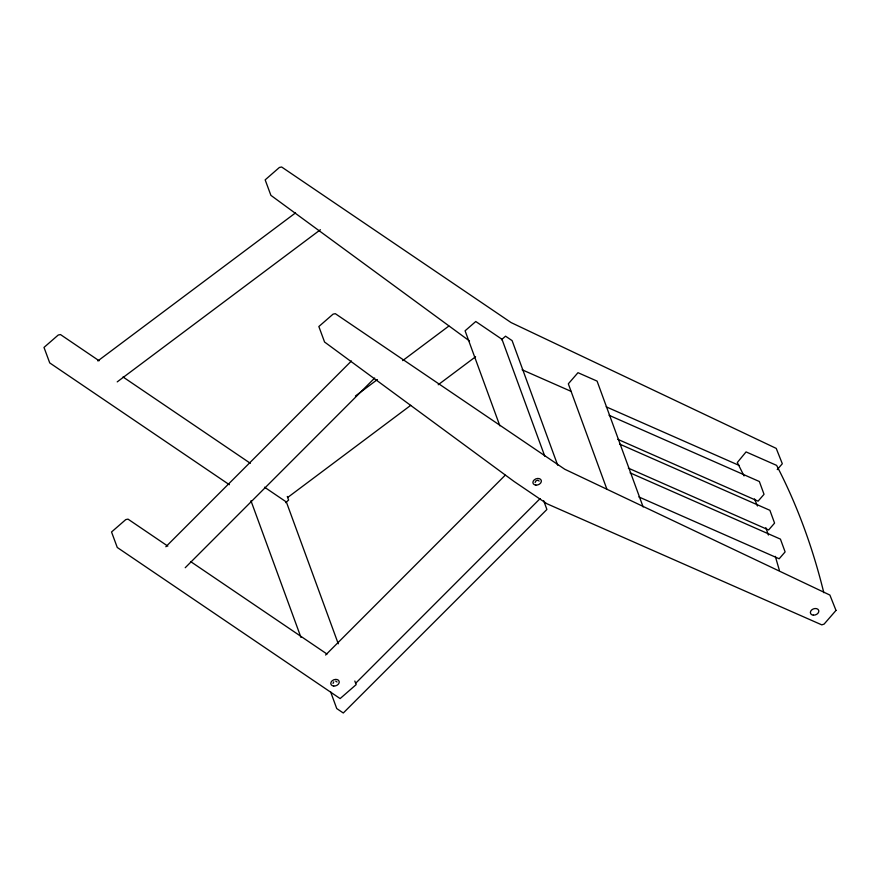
<?xml version="1.0" encoding="UTF-8"?>
<svg xmlns="http://www.w3.org/2000/svg" width="880" height="880" viewBox="0 0 880 880"><rect width="100%" height="100%" fill="white"/><g stroke="black" fill="none" stroke-linecap="round" stroke-linejoin="round"><path stroke-width="1.32" d="M333.025 683.43L333.751 681.857M535.139 482.493L535.865 480.909L537.812 480.172L539.132 481.063M777.227 469.601L782.32 463.738L776.226 448.393L511.049 322.553L281.644 167.002L279.4 167.464L265.166 179.861L270.897 195.349L469.491 340.967M165.847 546.766L351.428 360.976M185.218 567.721L374.682 378.037M325.6 655.039L505.197 475.222M355.641 683.276L540.1 498.608M285.604 502.689L288.607 500.071L287.287 496.474M501.457 339.746L505.549 336.182L512.105 340.626L557.689 465.19M97.845 360.932L295.548 212.883M117.216 381.887L320.408 229.724M355.421 396.011L377.399 379.555M402.677 360.624L448.844 326.062M287.661 497.497L410.751 405.317M438.218 384.747L475.585 356.763M522.093 369.776L571.054 391.347M606.199 406.835L739.244 465.465M609.037 415.272L759.352 481.514L764.038 494.318L758.087 501.16L617.804 439.34M619.586 444.081L769.89 510.312L774.576 523.116L768.625 529.958L628.342 468.138M630.124 472.879L780.428 539.121L785.114 551.914L779.174 558.767L638.88 496.947M99.132 360.778L60.478 334.565L58.234 335.027L44 347.424L49.731 362.912L229.383 484.726M123.013 376.97L250.36 463.309M264.528 487.19L286.374 502.007L338.272 643.808M167.805 546.117L128.018 519.134L125.774 519.596L111.54 531.993L117.271 547.481L340.12 698.577L356.147 684.629L354.827 681.032M190.553 561.528L326.997 654.038M335.698 681.109L337.018 682M744.051 475.926L737.319 462.517L746.064 451.913L776.611 465.377C797.544 505.648 813.021 548.647 823.801 592.702M754.512 498.916L757.471 505.989M643.126 506.957L597.08 381.106L577.984 372.691L568.326 383.812L606.859 489.115M544.753 456.148L501.985 339.284L475.772 321.508L465.091 330.803L499.862 425.832M543.697 500.72L546.898 509.476L343.288 712.998L336.732 708.554L330.616 691.834M250.954 500.753L300.949 637.395M765.798 527.659L768.416 535.029M775.302 556.347L779.405 570.427M836 610.412L824.109 624.096L821.788 624.866L546.898 503.734L514.129 481.514L324.566 342.023L318.846 326.535L333.08 314.138L335.313 313.676L564.729 469.227L829.895 595.067L836 610.412M535.876 485.1A4.356 3.168 -20.1 0 0 541.266 480.403A4.356 3.168 -20.1 0 0 534.27 479.842A4.356 3.168 -20.1 0 0 535.876 485.1M813.34 615.153A4.356 3.168 -20.1 0 0 818.73 610.467A4.356 3.168 -20.1 0 0 811.734 609.895A4.356 3.168 -20.1 0 0 813.34 615.153M333.762 686.037A4.356 3.168 -20.1 0 0 339.152 681.34A4.356 3.168 -20.1 0 0 332.156 680.779A4.356 3.168 -20.1 0 0 333.762 686.037"/></g></svg>
